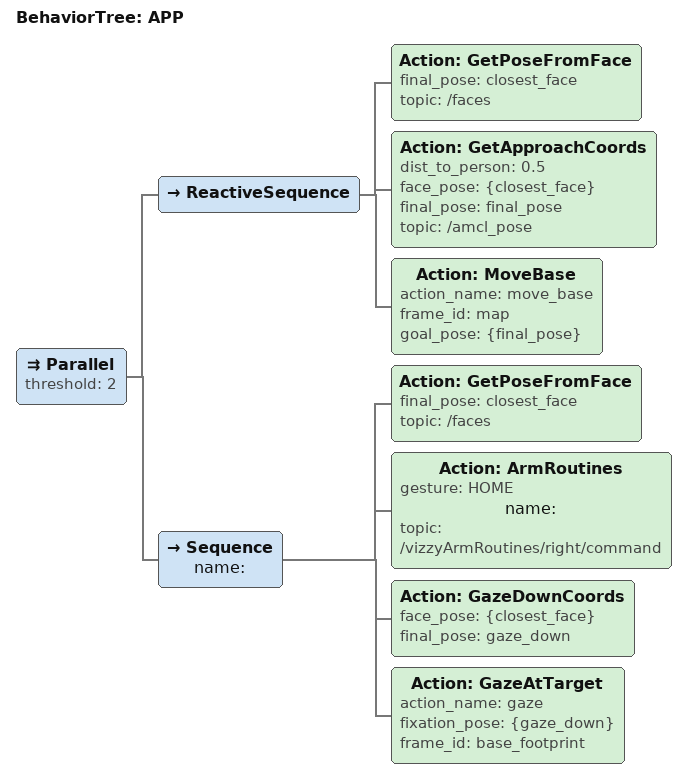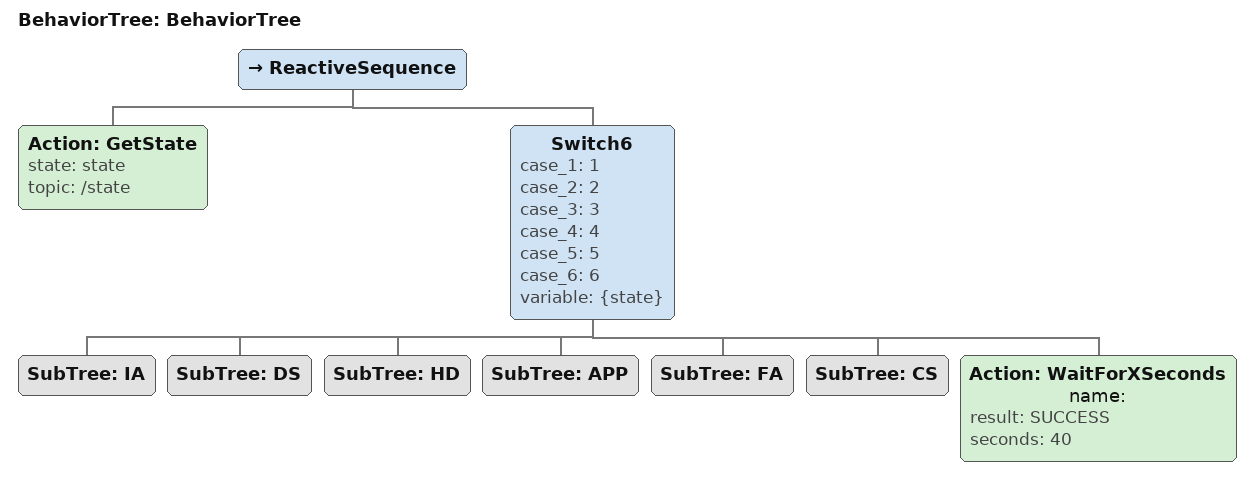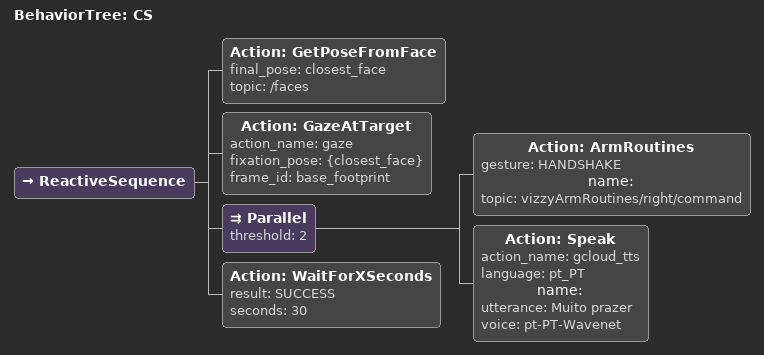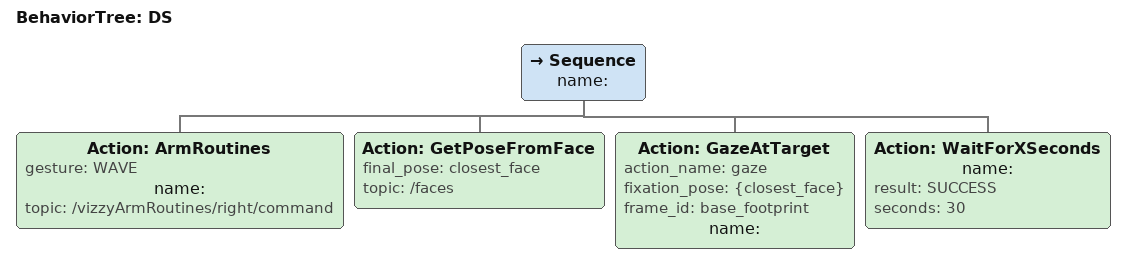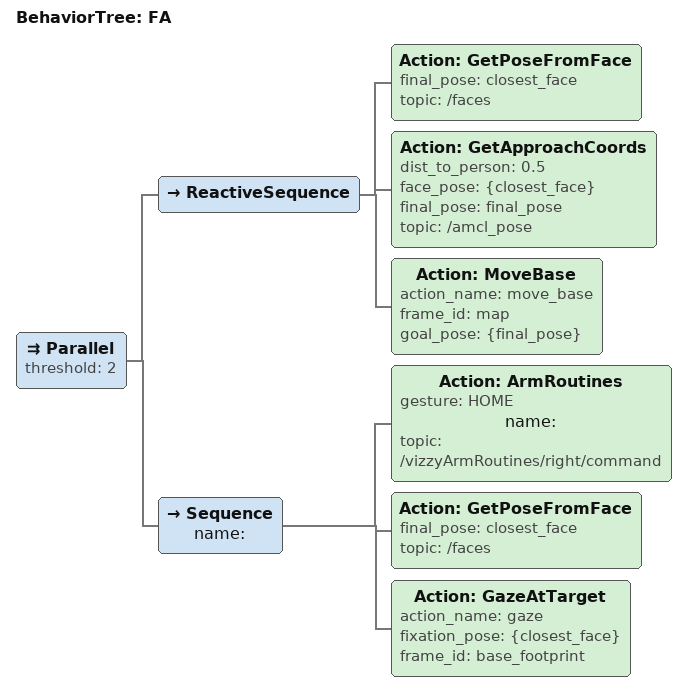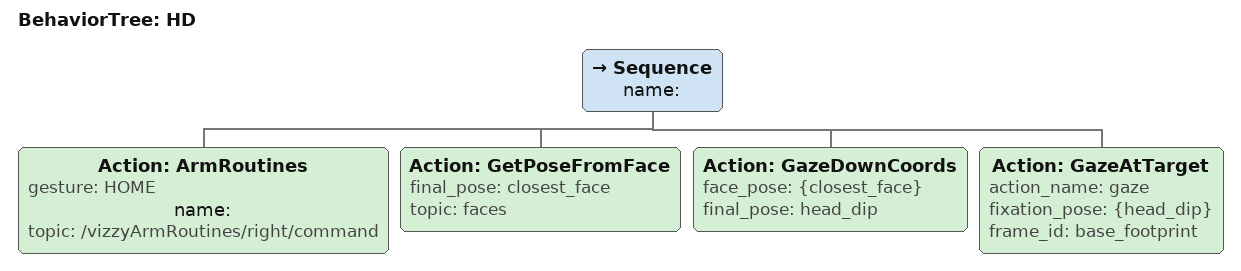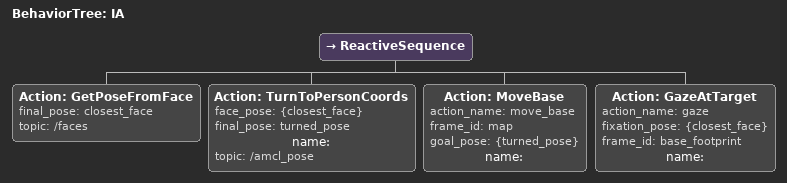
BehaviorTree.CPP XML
<?xml version="1.0"?>
<root main_tree_to_execute="BehaviorTree">
    <BehaviorTree ID="APP">
        <Parallel threshold="2">
            <ReactiveSequence>
                <Action ID="GetPoseFromFace" final_pose="closest_face" topic="/faces"/>
                <Action ID="GetApproachCoords" dist_to_person="0.5" face_pose="{closest_face}" final_pose="final_pose" topic="/amcl_pose"/>
                <Action ID="MoveBase" action_name="move_base" frame_id="map" goal_pose="{final_pose}"/>
            </ReactiveSequence>
            <Sequence name="">
                <Action ID="GetPoseFromFace" final_pose="closest_face" topic="/faces"/>
                <Action ID="ArmRoutines" gesture="HOME" name="" topic="/vizzyArmRoutines/right/command"/>
                <Action ID="GazeDownCoords" face_pose="{closest_face}" final_pose="gaze_down"/>
                <Action ID="GazeAtTarget" action_name="gaze" fixation_pose="{gaze_down}" frame_id="base_footprint"/>
            </Sequence>
        </Parallel>
    </BehaviorTree>
    <BehaviorTree ID="BehaviorTree">
        <ReactiveSequence>
            <Action ID="GetState" state="state" topic="/state"/>
            <Switch6 case_1="1" case_2="2" case_3="3" case_4="4" case_5="5" case_6="6" variable="{state}">
                <SubTree ID="IA"/>
                <SubTree ID="DS"/>
                <SubTree ID="HD"/>
                <SubTree ID="APP"/>
                <SubTree ID="FA"/>
                <SubTree ID="CS"/>
                <Action ID="WaitForXSeconds" name="" result="SUCCESS" seconds="40"/>
            </Switch6>
        </ReactiveSequence>
    </BehaviorTree>
    <BehaviorTree ID="CS">
        <ReactiveSequence>
            <Action ID="GetPoseFromFace" final_pose="closest_face" topic="/faces"/>
            <Action ID="GazeAtTarget" action_name="gaze" fixation_pose="{closest_face}" frame_id="base_footprint"/>
            <Parallel threshold="2">
                <Action ID="ArmRoutines" gesture="HANDSHAKE" name="" topic="vizzyArmRoutines/right/command"/>
                <Action ID="Speak" action_name="gcloud_tts" language="pt_PT" name="" utterance="Muito prazer" voice="pt-PT-Wavenet"/>
            </Parallel>
            <Action ID="WaitForXSeconds" result="SUCCESS" seconds="30"/>
        </ReactiveSequence>
    </BehaviorTree>
    <BehaviorTree ID="DS">
        <Sequence name="">
            <Action ID="ArmRoutines" gesture="WAVE" name="" topic="/vizzyArmRoutines/right/command"/>
            <Action ID="GetPoseFromFace" final_pose="closest_face" topic="/faces"/>
            <Action ID="GazeAtTarget" action_name="gaze" fixation_pose="{closest_face}" frame_id="base_footprint" name=""/>
            <Action ID="WaitForXSeconds" name="" result="SUCCESS" seconds="30"/>
        </Sequence>
    </BehaviorTree>
    <BehaviorTree ID="FA">
        <Parallel threshold="2">
            <ReactiveSequence>
                <Action ID="GetPoseFromFace" final_pose="closest_face" topic="/faces"/>
                <Action ID="GetApproachCoords" dist_to_person="0.5" face_pose="{closest_face}" final_pose="final_pose" topic="/amcl_pose"/>
                <Action ID="MoveBase" action_name="move_base" frame_id="map" goal_pose="{final_pose}"/>
            </ReactiveSequence>
            <Sequence name="">
                <Action ID="ArmRoutines" gesture="HOME" name="" topic="/vizzyArmRoutines/right/command"/>
                <Action ID="GetPoseFromFace" final_pose="closest_face" topic="/faces"/>
                <Action ID="GazeAtTarget" action_name="gaze" fixation_pose="{closest_face}" frame_id="base_footprint"/>
            </Sequence>
        </Parallel>
    </BehaviorTree>
    <BehaviorTree ID="HD">
        <Sequence name="">
            <Action ID="ArmRoutines" gesture="HOME" name="" topic="/vizzyArmRoutines/right/command"/>
            <Action ID="GetPoseFromFace" final_pose="closest_face" topic="faces"/>
            <Action ID="GazeDownCoords" face_pose="{closest_face}" final_pose="head_dip"/>
            <Action ID="GazeAtTarget" action_name="gaze" fixation_pose="{head_dip}" frame_id="base_footprint"/>
        </Sequence>
    </BehaviorTree>
    <BehaviorTree ID="IA">
        <ReactiveSequence>
            <Action ID="GetPoseFromFace" final_pose="closest_face" topic="/faces"/>
            <Action ID="TurnToPersonCoords" face_pose="{closest_face}" final_pose="turned_pose" name="" topic="/amcl_pose"/>
            <Action ID="MoveBase" action_name="move_base" frame_id="map" goal_pose="{turned_pose}" name=""/>
            <Action ID="GazeAtTarget" action_name="gaze" fixation_pose="{closest_face}" frame_id="base_footprint" name=""/>
        </ReactiveSequence>
    </BehaviorTree>
</root>
